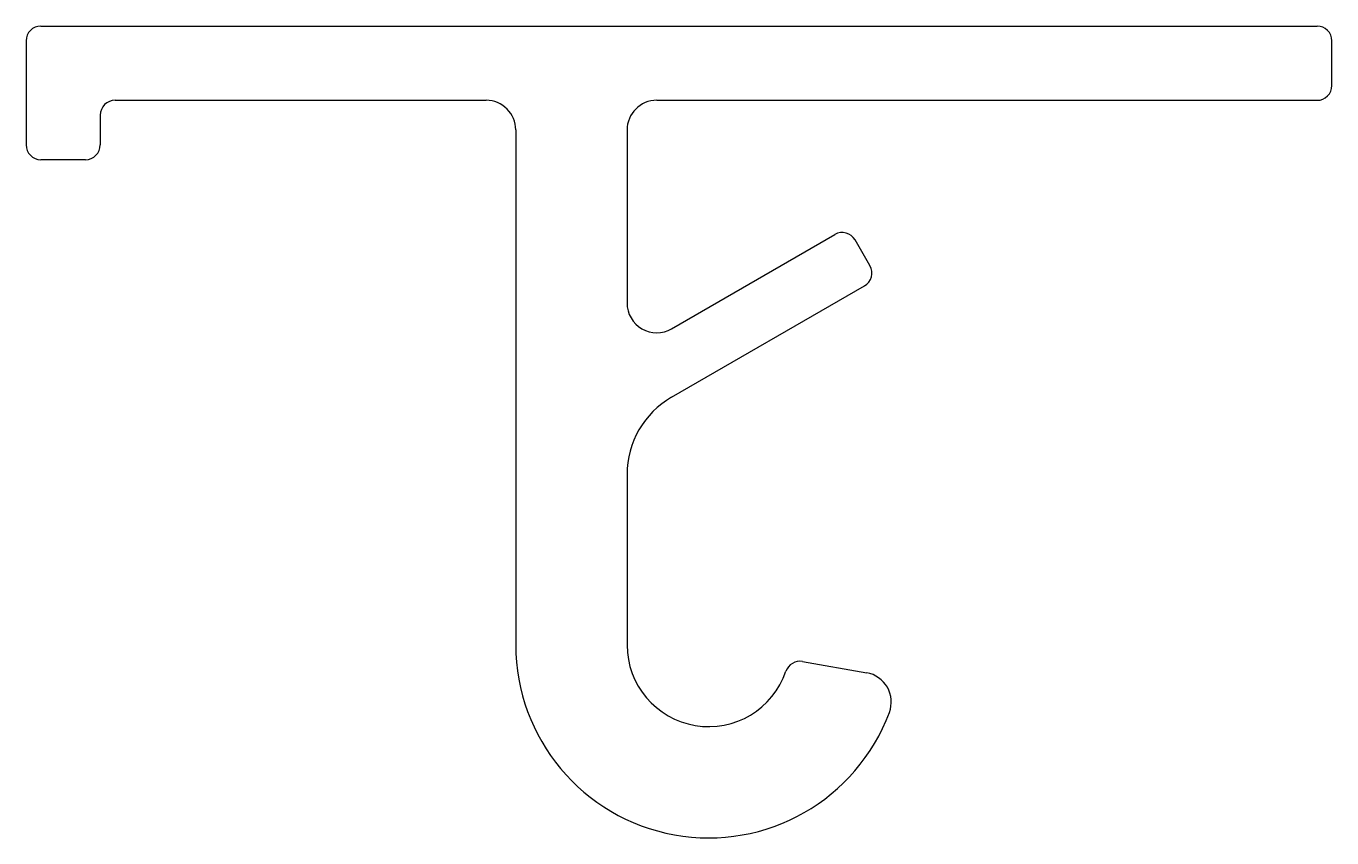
# Model space of a CAD drawing. Extents: x 3432.4 to 3476.4, y 868.6 to 896.
import ezdxf

# ---------------------------------------------------------------- set-up
doc = ezdxf.new("R2010")
doc.units = 0
doc.layers.get('0').update_dxf_attribs({"linetype": 'CONTINUOUS'})

msp = doc.modelspace()

# ---------------------------------------------------------------- linework, layer by layer
for p, q in [((3432.884, 895.979), (3475.884, 895.979)), ((3432.384, 895.479), (3432.384, 891.979)), ((3476.384, 893.979), (3476.384, 895.479)), ((3435.384, 893.479), (3447.884, 893.479)), ((3453.634, 893.479), (3475.884, 893.479)), ((3434.884, 892.979), (3434.884, 891.979)), ((3448.884, 892.479), (3448.884, 875.129)), ((3452.634, 892.479), (3452.634, 886.648)), ((3434.384, 891.479), (3432.884, 891.479)), ((3454.134, 885.782), (3459.634, 888.957)), ((3460.817, 887.908), (3460.317, 888.774)), ((3454.134, 883.473), (3460.634, 887.225)), ((3452.634, 880.875), (3452.634, 875.129)), ((3458.547, 874.571), (3460.711, 874.19))]:
    msp.add_line(p, q)
for centre, radius, start, end in [((3432.884, 895.479), 0.5, 90, 180), ((3475.884, 895.479), 0.5, 0, 90), ((3475.884, 893.979), 0.5, 270, 0), ((3435.384, 892.979), 0.5, 90, 180), ((3447.884, 892.479), 1, 0, 90), ((3453.634, 892.479), 1, 90, 180), ((3432.884, 891.979), 0.5, 180, 270), ((3434.384, 891.979), 0.5, 270, 0), ((3459.884, 888.524), 0.5, 30, 120), ((3460.384, 887.658), 0.5, 300, 30), ((3453.634, 886.648), 1, 180, 300), ((3455.634, 880.875), 3, 120, 180), ((3455.384, 875.129), 6.5, 180, 339.5243), ((3455.384, 875.129), 2.75, 180, 341.1501), ((3458.46, 874.079), 0.5, 80, 161.1501), ((3460.537, 873.205), 1, 339.5243, 80)]:
    msp.add_arc(centre, radius, start, end)

doc.saveas('drawing.dxf')
